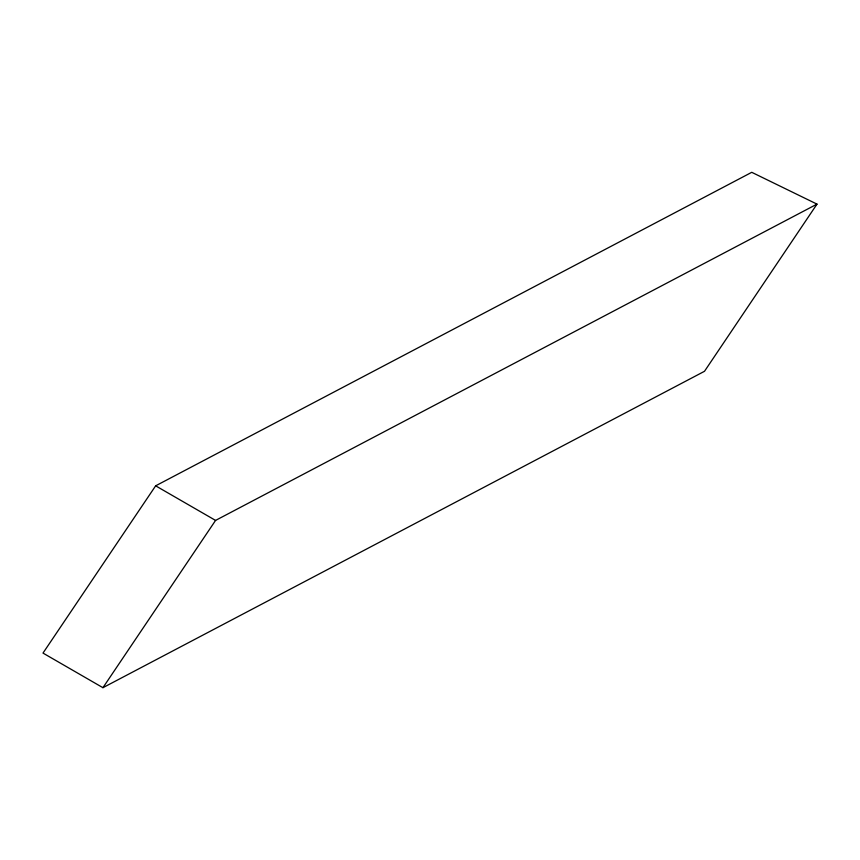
<?xml version="1.0" encoding="UTF-8"?>
<svg xmlns="http://www.w3.org/2000/svg" width="860" height="860" viewBox="0 0 860 860"><rect width="100%" height="100%" fill="white"/><g stroke="black" fill="none" stroke-linecap="round" stroke-linejoin="round"><path stroke-width="1.29" d="M155.649 485.825L43 653.084L102.931 687.688L704.501 371.294L817 204.121L751.747 172.312L155.649 485.825L215.57 520.418L817 204.121M102.931 687.688L215.57 520.418"/></g></svg>
